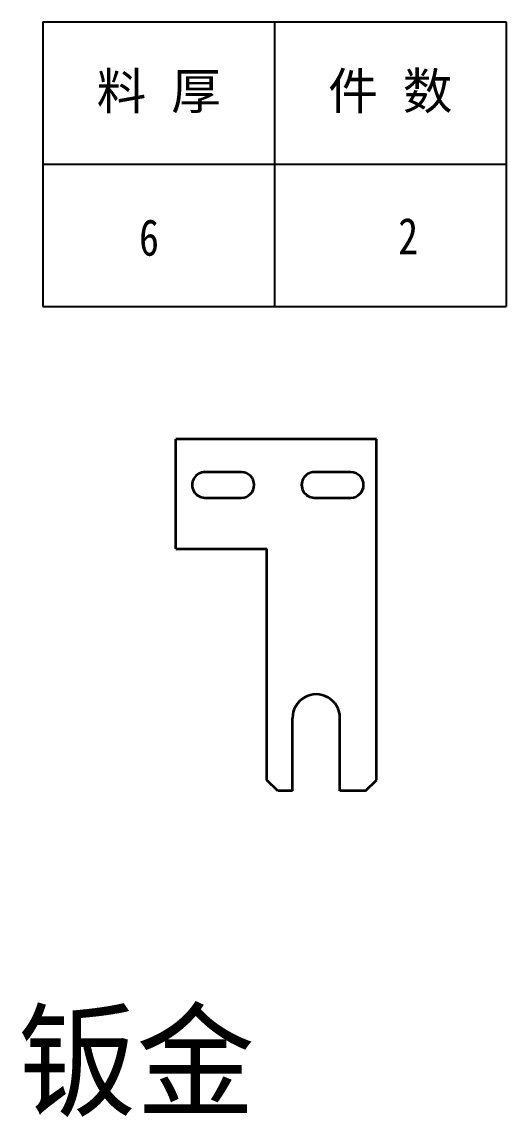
# Model space of a CAD drawing. Header units: millimetres. Extents: x -15766 to 80009, y -9701 to 15159.
# Drawn here: x 7174.1 to 7306.8, y 13567.3 to 13867.5 of the extents above; entities that cross this region are included whole.
import ezdxf
from ezdxf.enums import TextEntityAlignment as Align

# ---------------------------------------------------------------- set-up
doc = ezdxf.new("R2010")
doc.units = ezdxf.units.MM
doc.layers.add('07', color=7, linetype='Continuous')
doc.layers.add('AM_VIS', color=7, linetype='Continuous', lineweight=18)
doc.layers.add('word_dim', color=9, linetype='Continuous', lineweight=18)
doc.styles.add('DIM', font='', dxfattribs={"width": 0.8})
doc.styles.get('DIM').set_extended_font_data('NSimSun')

# ---------------------------------------------------------------- blocks, each defined once
blk = doc.blocks.new('*T2185')
at = {"color": 0, "linetype": 'ByBlock', "lineweight": -2, "transparency": 16777216}
for p, q in [((0, 0), (127, 0)), ((0, 0), (0, -78)), ((63.5, 0), (63.5, -78)), ((127, 0), (127, -78)), ((0, -39), (127, -39)), ((0, -78), (127, -78))]:
    blk.add_line(p, q, dxfattribs=at)
at = {"color": 0, "transparency": 16777216, "char_height": 10, "width": 60.5, "attachment_point": 5}
for s, insert in [('{\\fSimSun|b0|i0|c134|p2;料 厚}', (31.75, -19.5)), ('{\\fSimSun|b0|i0|c134|p2;件 数}', (95.25, -19.5))]:
    blk.add_mtext(s, dxfattribs=dict(at, insert=insert))
blk = doc.blocks.new('拆图参数')
blk.add_blockref('*T2185', (-63.5, 78))
at = {"style": 'DIM', "width": 0.8}
blk.add_attdef('6', text='', height=10, dxfattribs=at).set_placement((-37.13, 18.91), align=Align.MIDDLE_LEFT)
blk.add_attdef('1', text='', height=10, dxfattribs=at).set_placement((36.65, 19.27), align=Align.MIDDLE_CENTER)

msp = doc.modelspace()

# ---------------------------------------------------------------- linework, layer by layer
at = {"layer": 'AM_VIS', "lineweight": 35}
for p, q in [((7216.27275, 13723.10461), (7216.27281, 13753.10457)), ((7271.27311, 13753.10463), (7216.27281, 13753.10457)), ((7271.27311, 13659.70463), (7271.27311, 13753.10463)), ((7216.27275, 13723.10461), (7241.27311, 13723.10461)), ((7241.27311, 13659.70463), (7241.27311, 13723.10461)), ((7248.27311, 13656.70463), (7248.27311, 13676.70463)), ((7261.27311, 13656.70463), (7261.27311, 13676.70463))]:
    msp.add_line(p, q, dxfattribs=at)
at = {"layer": 'AM_VIS', "lineweight": 35, "ltscale": 0.249994}
for p, q in [((7234.27292, 13744.1046), (7224.27317, 13744.10457)), ((7224.27303, 13737.10458), (7234.27277, 13737.10461))]:
    msp.add_line(p, q, dxfattribs=at)
at = {"layer": 'AM_VIS', "lineweight": 35, "ltscale": 0.250006}
for p, q in [((7264.27312, 13744.10466), (7254.27289, 13744.10464)), ((7254.27275, 13737.10466), (7264.27298, 13737.10467))]:
    msp.add_line(p, q, dxfattribs=at)
at = {"layer": 'AM_VIS', "lineweight": 35, "ltscale": 0.106066}
for p, q in [((7244.27311, 13656.70463), (7241.27311, 13659.70463)), ((7268.27311, 13656.70463), (7271.27311, 13659.70463))]:
    msp.add_line(p, q, dxfattribs=at)
at = {"layer": 'AM_VIS', "lineweight": 35, "ltscale": 0.1}
msp.add_line((7248.27311, 13656.70463), (7244.27311, 13656.70463), dxfattribs=at)
at = {"layer": 'AM_VIS', "lineweight": 35, "ltscale": 0.175}
msp.add_line((7268.27311, 13656.70463), (7261.27311, 13656.70463), dxfattribs=at)
at = {"layer": 'AM_VIS', "lineweight": 35}
for centre, radius, start, end in [((7224.2731, 13740.60463), 3.5, 90.0000983, 270.0001003), ((7234.27285, 13740.60467), 3.5, 270.0001003, 90.0000983), ((7254.27282, 13740.60459), 3.5, 90.0000983, 270.0001003), ((7264.27305, 13740.60461), 3.5, 270.0001003, 90.0000983), ((7254.77311, 13676.70463), 6.5, 0.000009, 180.000011)]:
    msp.add_arc(centre, radius, start, end, dxfattribs=at)

# ---------------------------------------------------------------- block references
at = {"layer": '07'}
msp.add_blockref('拆图参数', (7243.34159, 13789.54414), dxfattribs=at).add_auto_attribs({'1': '2', '6': '6'})

# ---------------------------------------------------------------- texts
at = {"layer": 'word_dim', "color": 3, "insert": (7172.9758, 13595.1895), "char_height": 25, "width": 116.6634772, "attachment_point": 1}
msp.add_mtext('钣金', dxfattribs=at)

doc.saveas('drawing.dxf')
